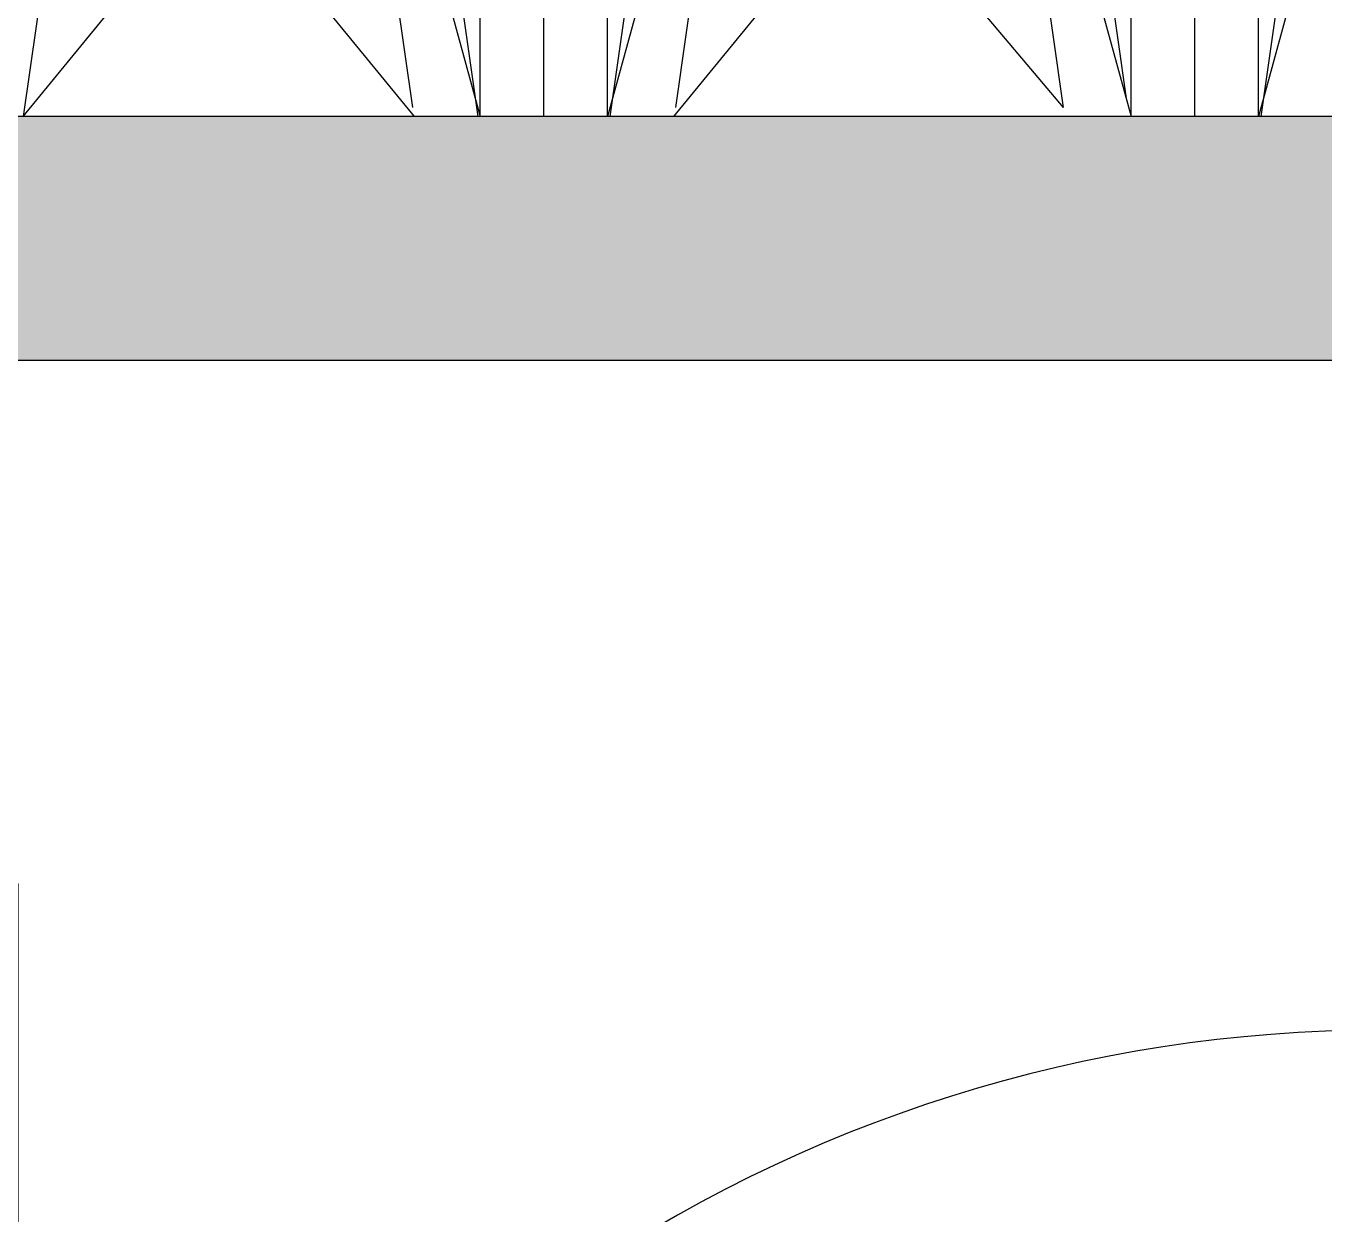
# Model space of a CAD drawing. Header units: inches. Extents: x 1.8 to 35.6, y -0.7 to 7.4.
# Drawn here: x 13.5315 to 13.8414, y 3.9872 to 4.2709 of the extents above; entities that cross this region are included whole.
import ezdxf

# ---------------------------------------------------------------- set-up
doc = ezdxf.new("R2010")
doc.units = ezdxf.units.IN
doc.header["$MEASUREMENT"] = 0
doc.layers.add('Conditions', color=1, linetype='Continuous')
doc.layers.add('Metals', color=7, linetype='Continuous')

# ---------------------------------------------------------------- blocks, each defined once
blk = doc.blocks.new('Bc55')
blk.add_lwpolyline([(1.38, 0.855), (2.0131, 0.855, -0.659567), (2.03481, 0.8043, 0.192706), (1.905, 0.48), (1.905, 0.12), (0.125, 0.12), (0.125, 0), (2.035, 0), (2.035, 0.16157, -0.671875), (2.06071, 0.17206, 0.430668), (2.7, 0.18339), (2.7, 0.27), (2.64239, 0.27, -2.892356), (2.64239, 0.69), (2.7, 0.69), (2.7, 0.855), (2.75, 0.855), (2.75, 0.98), (1.38, 0.98)], format="xyb", close=True)
blk = doc.blocks.new('carpet-teeth2small')
for points in [[(0.31107, 0.05703), (0.3267, 0)], [(0.37272, 0.05703), (0.3571, 0)], [(0.4196, 0.05703), (0.3733, 0.00215)], [(0.4196, 0.05703), (0.46635, 0)], [(0.46647, 0.05703), (0.4821, 0)], [(0.52812, 0.05703), (0.51249, 0)], [(0.57499, 0.05703), (0.52824, 0)], [(0.57499, 0.05703), (0.62175, 0)], [(0.3267, 0), (0.3267, 0.05485)], [(0.3571, 0), (0.3571, 0.05485)], [(0.38081, 0.05485), (0.3733, 0.00215)], [(0.45838, 0.05485), (0.46589, 0.00215)], [(0.4821, 0), (0.4821, 0.05485)], [(0.51249, 0), (0.51249, 0.05485)], [(0.53621, 0.05485), (0.5287, 0.00215)], [(0.61378, 0.05485), (0.6216, 0)], [(0.32153, 0.0324), (0.32615, 0)], [(0.3419, 0), (0.3419, 0.0324)], [(0.36226, 0.0324), (0.35825, 0.00429)], [(0.47693, 0.0324), (0.48155, 0)], [(0.4973, 0), (0.4973, 0.0324)], [(0.51766, 0.0324), (0.51304, 0)], [(0, 0), (0.68364, 0)]]:
    blk.add_lwpolyline(points)
blk = doc.blocks.new('CARPET')
at = {"layer": 'Conditions'}
h = blk.add_hatch(dxfattribs=at)
h.set_pattern_fill('EXPAND', color=256, scale=0.125, style=0)
h.set_pattern_definition([(30, (-3.104354, -6.35979), (2e-11, 0.075), [0.0625, -0.0125]), (330, (-3.104354, -6.35979), (0.0649519, 0.0375), [0.0625, -0.0125]), (330, (-3.05023, -6.32854), (0.0649519, 0.0375), [0.0625, -0.0125]), (30, (-3.05023, -6.31604), (2e-11, 0.075), [0.0625, -0.0125])])
h.paths.add_polyline_path([(3.94183, 0), (3.94183, 0.05821), (3.25663, 0.05821), (0.17641, 0.05821), (0, 0.05821), (0, 0)])
for p, q in [((0.17641, 0.05821), (3.94183, 0.05821)), ((3.94183, 0), (0, 0))]:
    blk.add_line(p, q, dxfattribs=at)
blk.add_blockref('carpet-teeth2small', (3.25663, 0.05821), dxfattribs=at)

msp = doc.modelspace()

# ---------------------------------------------------------------- hatches: boundary and pattern name
at = {"layer": 'Conditions'}
h = msp.add_hatch(dxfattribs=at)
h.set_pattern_fill('AR-CONC', color=256, scale=0.25, style=0)
h.set_pattern_definition([(50, (3.2079, -2.6962), (1.79315, -0.15688), [0.1875, -2.0625]), (355, (3.2079, -2.6962), (-0.34688, 1.88048), [0.15, -1.65]), (100.451, (3.3573, -2.7093), (1.44627, 1.7236), [0.15935, -1.75286]), (46.184, (3.2079, -2.1962), (2.6681, -0.4138), [0.28125, -3.09375]), (96.636, (3.4302, -2.2307), (2.33666, 2.4353), [0.23903, -2.6293]), (351.184, (3.2079, -2.1962), (2.33665, 2.4353), [0.225, -2.475]), (21, (3.4579, -2.3212), (1.49227, -1.00655), [0.1875, -2.0625]), (326, (3.4579, -2.3212), (0.60829, 1.81288), [0.15, -1.65]), (71.451, (3.5822, -2.405), (2.10056, 0.80633), [0.15935, -1.75286]), (37.5, (3.20786, -2.6962), (0.0304, 0.832235), [0, -1.63, 0, -1.675, 0, -1.65625]), (7.5, (3.20786, -2.6962), (0.657674, 0.98603), [0, -0.955, 0, -1.5925, 0, -0.63125]), (327.5, (2.65036, -2.6962), (1.334556, -0.056387), [0, -0.625, 0, -1.95, 0, -2.5875]), (317.5, (2.4004, -2.6962), (1.457965, 0.25026), [0, -0.8125, 0, -1.295, 0, -1.8375])])
h.paths.add_polyline_path([(17.39827, 4.19111), (16.35458, 4.19111), (16.35458, 3.21111), (15.28368, 3.21111), (15.27783, 3.18343, 0.052126), (15.27683, 3.17381), (15.27683, 3.16044), (15.30083, 3.14752), (15.27683, 3.13459), (15.27683, 3.1029), (15.28827, 3.09674), (15.27683, 3.09057), (15.27683, 3.05888), (15.30083, 3.04595), (15.27683, 3.03303), (15.27683, 3.00134), (15.28827, 2.99517), (15.27683, 2.98901), (15.27683, 2.95732), (15.30083, 2.94439), (15.27683, 2.93147), (15.27683, 2.89977), (15.28827, 2.89361), (15.27683, 2.88745), (15.27683, 2.85575), (15.30083, 2.84283), (15.27683, 2.8299), (15.27683, 2.79821), (15.28827, 2.79205), (15.27683, 2.78588), (15.27683, 2.75419), (15.30083, 2.74127), (15.27683, 2.72834), (15.27683, 2.69665), (15.28827, 2.69049), (15.27683, 2.68432), (15.27683, 2.65263), (15.30083, 2.6397), (15.27683, 2.62678), (15.27683, 2.59509), (15.28827, 2.58892), (15.27683, 2.58276), (15.27683, 2.55107), (15.30083, 2.53814), (15.27683, 2.52522), (15.27683, 2.49352), (15.28827, 2.48736), (15.27683, 2.4812), (15.27683, 2.4495), (15.30083, 2.43658), (15.27683, 2.42365), (15.27683, 2.39196), (15.28827, 2.3858), (15.27683, 2.37963), (15.27683, 2.34794), (15.30083, 2.33502), (15.27683, 2.32209), (15.27683, 2.29821), (15.28827, 2.29205), (15.27683, 2.28588), (15.27683, 2.25419), (15.30083, 2.24127), (15.27683, 2.22834), (15.27683, 2.19665), (15.28827, 2.19049), (15.27683, 2.18432), (15.27683, 2.15263), (15.30083, 2.1397), (15.27683, 2.12678), (15.27683, 2.09509), (15.28827, 2.08892), (15.27683, 2.08276), (15.27683, 2.05107), (15.30083, 2.03814), (15.27683, 2.02522), (15.27683, 1.99352), (15.28827, 1.98736), (15.27683, 1.9812), (15.27683, 1.9495), (15.30083, 1.93658), (15.27683, 1.92365), (15.27683, 1.89196), (15.28827, 1.8858), (15.27683, 1.87963), (15.27683, 1.84794), (15.30083, 1.83502), (15.27683, 1.82209), (15.27683, 1.7904), (15.28827, 1.78424), (15.27683, 1.77807), (15.27683, 1.74545, -0.084437), (15.27421, 1.73008), (15.2248, 1.58902, -0.774123), (15.20435, 1.58902), (15.15494, 1.73008, -0.084437), (15.15233, 1.74545), (15.15233, 1.77131), (15.12833, 1.78424), (15.15233, 1.79716), (15.15233, 1.82885), (15.14088, 1.83502), (15.15233, 1.84118), (15.15233, 1.87287), (15.12833, 1.8858), (15.15233, 1.89872), (15.15233, 1.93042), (15.14088, 1.93658), (15.15233, 1.94274), (15.15233, 1.97444), (15.12833, 1.98736), (15.15233, 2.00028), (15.15233, 2.03198), (15.14088, 2.03814), (15.15233, 2.0443), (15.15233, 2.076), (15.12833, 2.08892), (15.15233, 2.10185), (15.15233, 2.13354), (15.14088, 2.1397), (15.15233, 2.14587), (15.15233, 2.17756), (15.12833, 2.19049), (15.15233, 2.20341), (15.15233, 2.2351), (15.14088, 2.24127), (15.15233, 2.24743), (15.15233, 2.27131), (15.12833, 2.28424), (15.15233, 2.29716), (15.15233, 2.32885), (15.14088, 2.33502), (15.15233, 2.34118), (15.15233, 2.37287), (15.12833, 2.3858), (15.15233, 2.39872), (15.15233, 2.43042), (15.14088, 2.43658), (15.15233, 2.44274), (15.15233, 2.47444), (15.12833, 2.48736), (15.15233, 2.50028), (15.15233, 2.53198), (15.14088, 2.53814), (15.15233, 2.5443), (15.15233, 2.576), (15.12833, 2.58892), (15.15233, 2.60185), (15.15233, 2.63354), (15.14088, 2.6397), (15.15233, 2.64587), (15.15233, 2.67756), (15.12833, 2.69049), (15.15233, 2.70341), (15.15233, 2.7351), (15.14088, 2.74127), (15.15233, 2.74743), (15.15233, 2.77912), (15.12833, 2.79205), (15.15233, 2.80497), (15.15233, 2.83667), (15.14088, 2.84283), (15.15233, 2.84899), (15.15233, 2.88069), (15.12833, 2.89361), (15.15233, 2.90653), (15.15233, 2.93823), (15.14088, 2.94439), (15.15233, 2.95055), (15.15233, 2.98225), (15.12833, 2.99517), (15.15233, 3.0081), (15.15233, 3.03979), (15.14088, 3.04595), (15.15233, 3.05212), (15.15233, 3.08381), (15.12833, 3.09674), (15.15233, 3.10966), (15.15233, 3.14135), (15.14088, 3.14752), (15.15233, 3.15368), (15.15233, 3.17381, 0.052126), (15.15132, 3.18343), (15.14547, 3.21111), (14.19458, 3.21111), (13.35458, 3.21111), (13.35458, 0.19607), (17.39827, 0.19607)])
h.paths.add_polyline_path([(16.83845, 2.65296), (17.52898, 2.65296), (17.52898, 2.37682), (16.83845, 2.37682)], flags=9)
h.paths.add_polyline_path([(16.8148, 2.01772), (18.90715, 2.01772), (18.90715, 1.38829), (16.8148, 1.38829)], flags=9)

# ---------------------------------------------------------------- block references
at = {"layer": 'Conditions', "xscale": -1}
msp.add_blockref('CARPET', (17.40905, 4.19111), dxfattribs=at)
at = {"layer": 'Metals', "xscale": -1}
msp.add_blockref('Bc55', (16.22958, 3.21111), dxfattribs=at)

doc.saveas('drawing.dxf')
